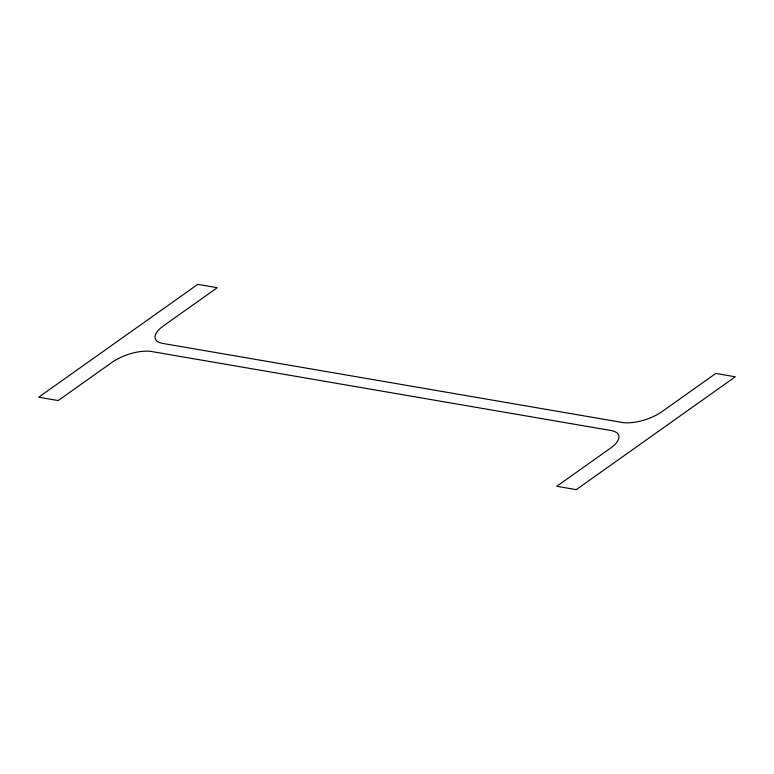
<?xml version="1.0" encoding="UTF-8"?>
<svg xmlns="http://www.w3.org/2000/svg" width="774" height="774" viewBox="0 0 774 774"><rect width="100%" height="100%" fill="white"/><g stroke="black" fill="none" stroke-linecap="round" stroke-linejoin="round"><path stroke-width="1.16" d="M197.747 284.358L38.7 397.207L58.185 400.555L112.037 362.348A29.344 11.842 -18.5 0 1 151.743 351.551L610.899 430.508A29.344 11.842 -18.5 0 1 610.618 448.078L556.767 486.285L576.253 489.642L735.3 376.793L715.815 373.445L661.964 411.652A29.344 11.842 -18.5 0 1 622.257 422.449L163.101 343.492A29.344 11.842 -18.5 0 1 163.382 325.922L217.233 287.715L197.747 284.358"/></g></svg>
